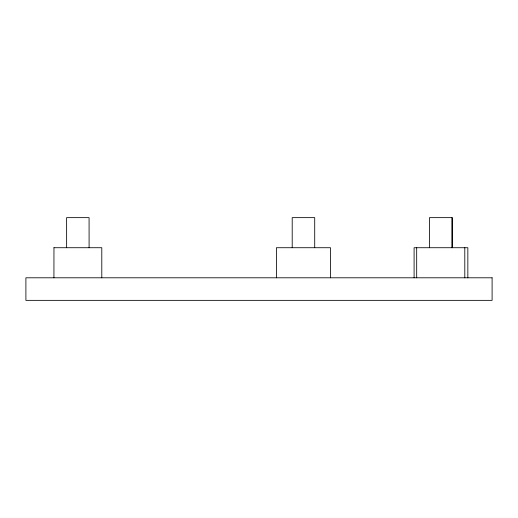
<?xml version="1.0" encoding="UTF-8"?>
<svg xmlns="http://www.w3.org/2000/svg" width="518" height="518" viewBox="0 0 518 518"><rect width="100%" height="100%" fill="white"/><g stroke="black" fill="none" stroke-linecap="round" stroke-linejoin="round"><path stroke-width="0.78" d="M53.924 247.721L101.793 247.721L101.793 277.797M467.845 277.797L467.845 247.721L414.096 247.721L414.096 277.797M464.795 247.721L464.808 277.797M452.246 247.721L452.246 217.644L429.461 217.644L429.461 247.721M452.02 217.644L452.02 247.721M416.679 247.721L416.692 277.797M330.497 277.797L330.497 247.721L276.411 247.721L276.411 277.797M314.711 247.721L314.711 217.644L292.204 217.644L292.204 247.721M89.096 247.721L89.077 217.644L66.621 217.644L66.641 247.721M53.963 247.721L53.924 277.797M492.1 277.797L25.9 277.797L25.9 300.356L492.1 300.356L492.1 277.797"/></g></svg>
